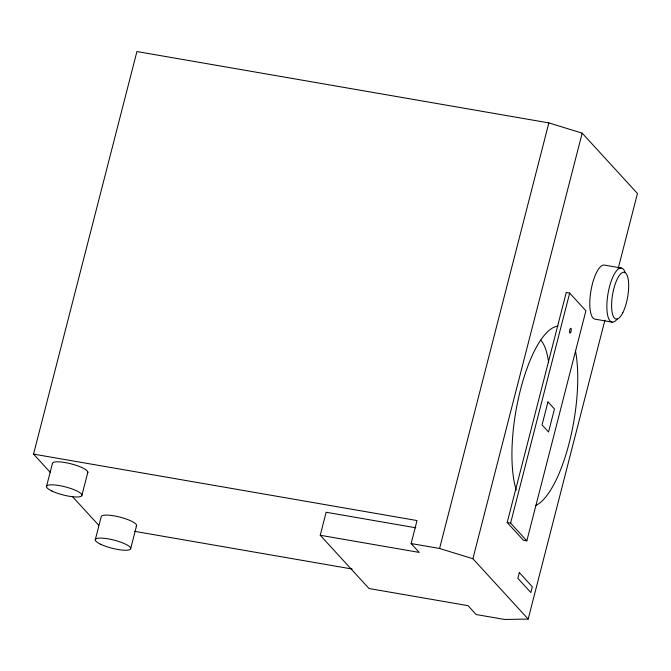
<?xml version="1.0" encoding="UTF-8"?>
<svg xmlns="http://www.w3.org/2000/svg" width="671" height="671" viewBox="0 0 671 671"><rect width="100%" height="100%" fill="white"/><g stroke="black" fill="none" stroke-linecap="round" stroke-linejoin="round"><path stroke-width="1.01" d="M50.51 472.636L33.55 454.116L136.918 51.541L548.853 122.902L582.168 133.143L637.45 193.491L618.201 268.475M46.458 486.676L52.363 463.678M81.954 495.139L87.859 472.141M95.248 539.937L101.153 516.93A18.285 4.177 14.4 0 1 120.923 517.383A18.285 4.177 14.4 0 1 136.112 526.383M130.744 548.4L136.649 525.393M604.932 320.151L528.178 619.073L504.6 619.459L476.15 614.535L468.039 605.67L369.033 588.526L320.243 535.265L326.148 512.258L415.869 527.8M320.243 535.265L419.241 552.418L411.13 543.552L417.035 520.553L33.55 454.116M411.13 543.552L439.58 548.484L548.853 122.902M528.178 619.073L472.896 558.725L582.168 133.143M507.192 522.533L566.257 292.489L569.671 293.076L585.9 310.79L526.836 540.843L523.422 540.247L507.192 522.533L510.606 523.12L526.836 540.843M510.606 523.12L569.671 293.076M621.254 268.023L604.185 265.07A27.427 8.824 -80.2 0 0 590.883 291.105A27.427 8.824 -80.2 0 0 595.127 319.178L612.195 322.147M134.653 531.348L352.166 569.025M439.58 548.484L472.896 558.725M72.418 496.548L98.57 525.099M575.408 350.53A91.415 29.415 -80.2 0 1 569.251 442.776A91.415 29.415 -80.2 0 1 535.752 505.448M516.267 490.165A91.415 29.415 -80.2 0 1 520.327 390.337A91.415 29.415 -80.2 0 1 557.987 326.19M540.667 340.012A76.788 24.71 -80.2 0 1 548.668 362.675M617.194 319.027A27.427 8.824 -80.2 0 1 607.943 294.066A27.427 8.824 -80.2 0 1 625.028 272.166M52.38 463.678A18.285 4.177 14.4 0 1 72.132 464.122A18.285 4.177 14.4 0 1 87.322 473.122M547.955 401.912L542.051 424.919L548.543 432.007L554.447 409L547.955 401.912M519.329 572.598L517.853 578.352L530.836 592.527L532.313 586.773L519.329 572.598M570.753 332.279A2.441 0.788 -80.2 0 0 570.92 328.329A2.441 0.788 -80.2 0 0 569.528 331.457A2.441 0.788 -80.2 0 0 570.753 332.279M622.747 312.854A23.737 7.641 -80.2 0 0 625.884 273.298A23.737 7.641 -80.2 0 0 611.784 300.893A23.737 7.641 -80.2 0 0 622.747 312.854M51.885 491.013A18.285 4.177 14.4 0 0 81.417 496.129A18.285 4.177 14.4 0 0 59.325 485.586A18.285 4.177 14.4 0 0 51.885 491.013M100.675 544.273A18.285 4.177 14.4 0 0 130.208 549.39A18.285 4.177 14.4 0 0 108.115 538.847A18.285 4.177 14.4 0 0 100.675 544.273"/></g></svg>
